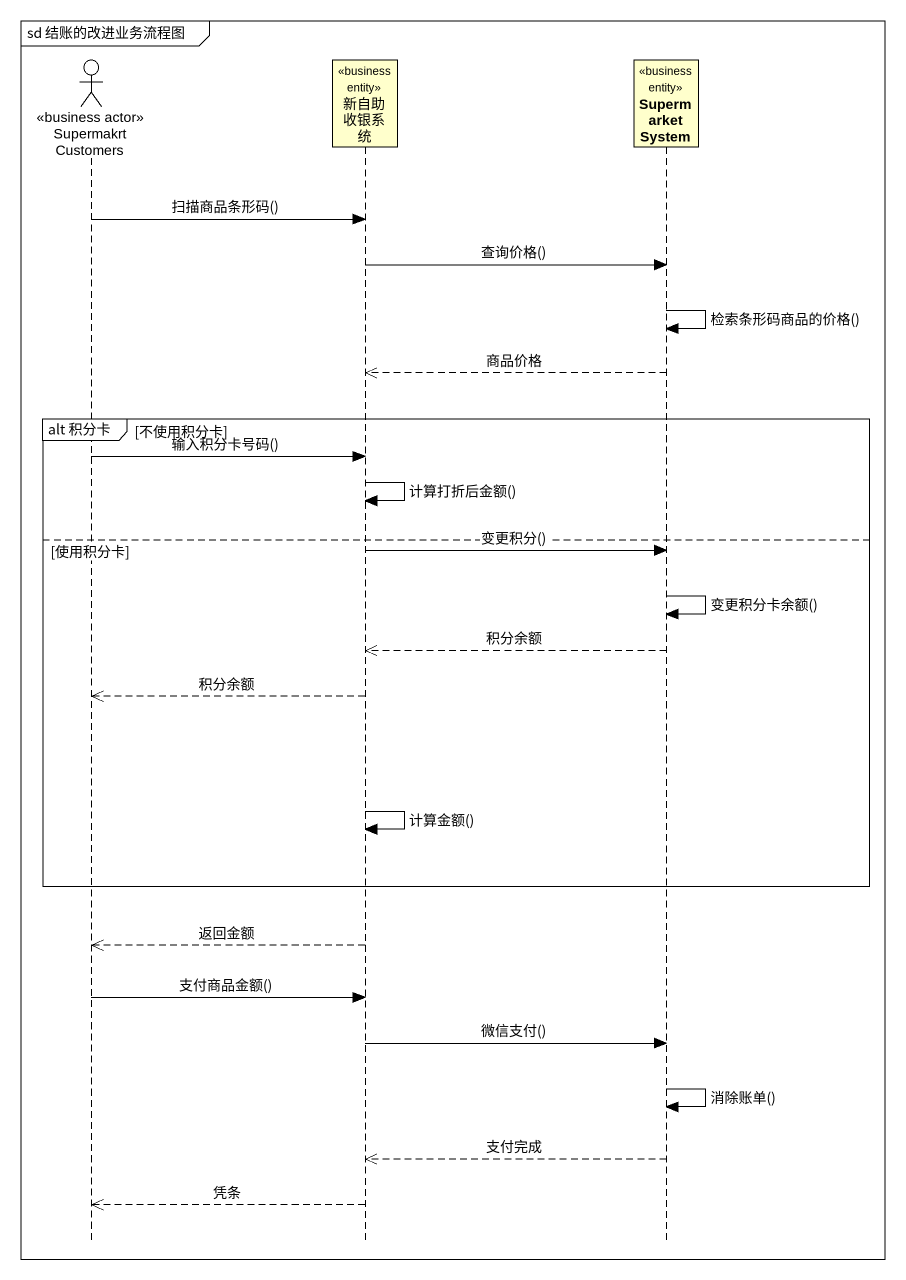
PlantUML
@startuml
mainframe sd 结账的改进业务流程图
hide footbox
actor SupermakrtCustomers <<business actor>>
participant 新自助收银系统 <<business entity>>
participant SupermarketSystem <<business entity>>

SupermakrtCustomers -> 新自助收银系统 : 扫描商品条形码()
新自助收银系统 -> SupermarketSystem : 查询价格()
SupermarketSystem -> SupermarketSystem : 检索条形码商品的价格()
SupermarketSystem -->> 新自助收银系统 : 商品价格
group alt 积分卡 [不使用积分卡]
  SupermakrtCustomers -> 新自助收银系统 : 输入积分卡号码()
  新自助收银系统 -> 新自助收银系统 : 计算打折后金额()
else 使用积分卡
  新自助收银系统 -> SupermarketSystem : 变更积分()
  SupermarketSystem -> SupermarketSystem : 变更积分卡余额()
  SupermarketSystem -->> 新自助收银系统 : 积分余额
  新自助收银系统 -->> SupermakrtCustomers : 积分余额
  新自助收银系统 -> 新自助收银系统 : 计算金额()
end
新自助收银系统 -->> SupermakrtCustomers : 返回金额
SupermakrtCustomers -> 新自助收银系统 : 支付商品金额()
新自助收银系统 -> SupermarketSystem : 微信支付()
SupermarketSystem -> SupermarketSystem : 消除账单()
SupermarketSystem -->> 新自助收银系统 : 支付完成
新自助收银系统 -->> SupermakrtCustomers : 凭条
@enduml
